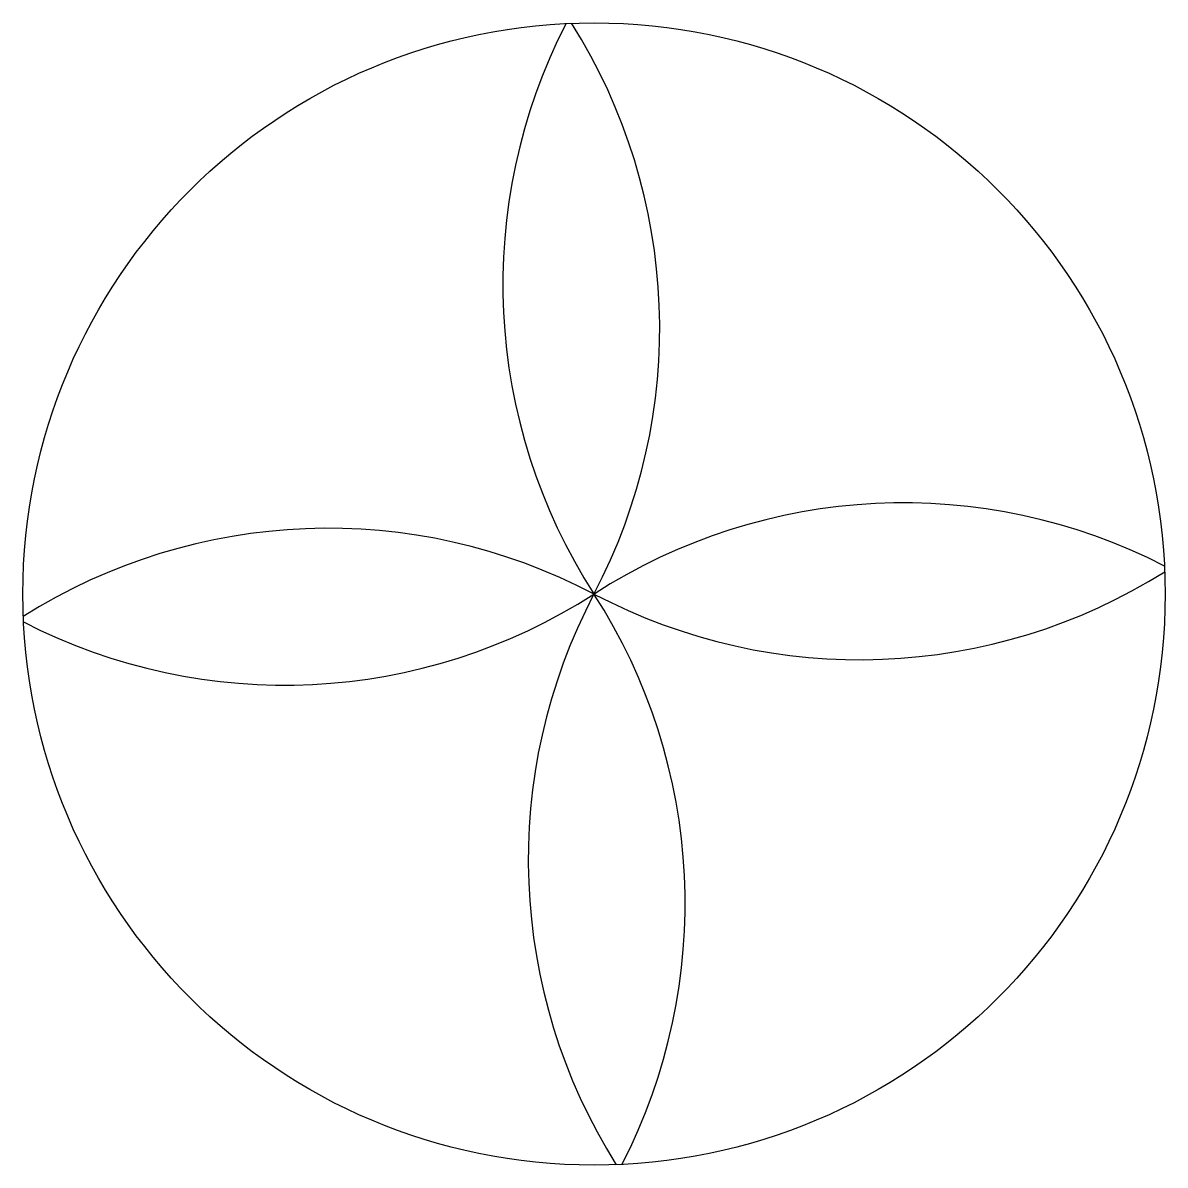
# Model space of a CAD drawing. Header units: millimetres. Extents: x 2616.6 to 2696.6, y 1988.3 to 2068.3.
import ezdxf

# ---------------------------------------------------------------- set-up
doc = ezdxf.new("R2010")
doc.units = ezdxf.units.MM

# ---------------------------------------------------------------- blocks, each defined once
blk = doc.blocks.new('*U2')
for centre, start, end in [((34.508, 1.689), 152.80836, 212.80836), ((-34.508, -1.355), 332.24104, 32.24104)]:
    blk.add_arc(centre, 40, start, end)
blk = doc.blocks.new('*U3')
at = {"color": 0, "linetype": 'ByBlock', "lineweight": -2, "transparency": 16777216}
blk.add_blockref('*U2', (2655.743, 2048.325), dxfattribs=at)
for p, rotation in [((2676.616, 2029.228), 270), ((2636.647, 2027.451), 89.99999999999997), ((2657.52, 2008.355), 180)]:
    blk.add_blockref('*U2', p, dxfattribs=dict(at, rotation=rotation))

msp = doc.modelspace()

# ---------------------------------------------------------------- linework, layer by layer
msp.add_circle((2656.632, 2028.34), 40)

# ---------------------------------------------------------------- block references
msp.add_blockref('*U3', (0, 0))

doc.saveas('drawing.dxf')
